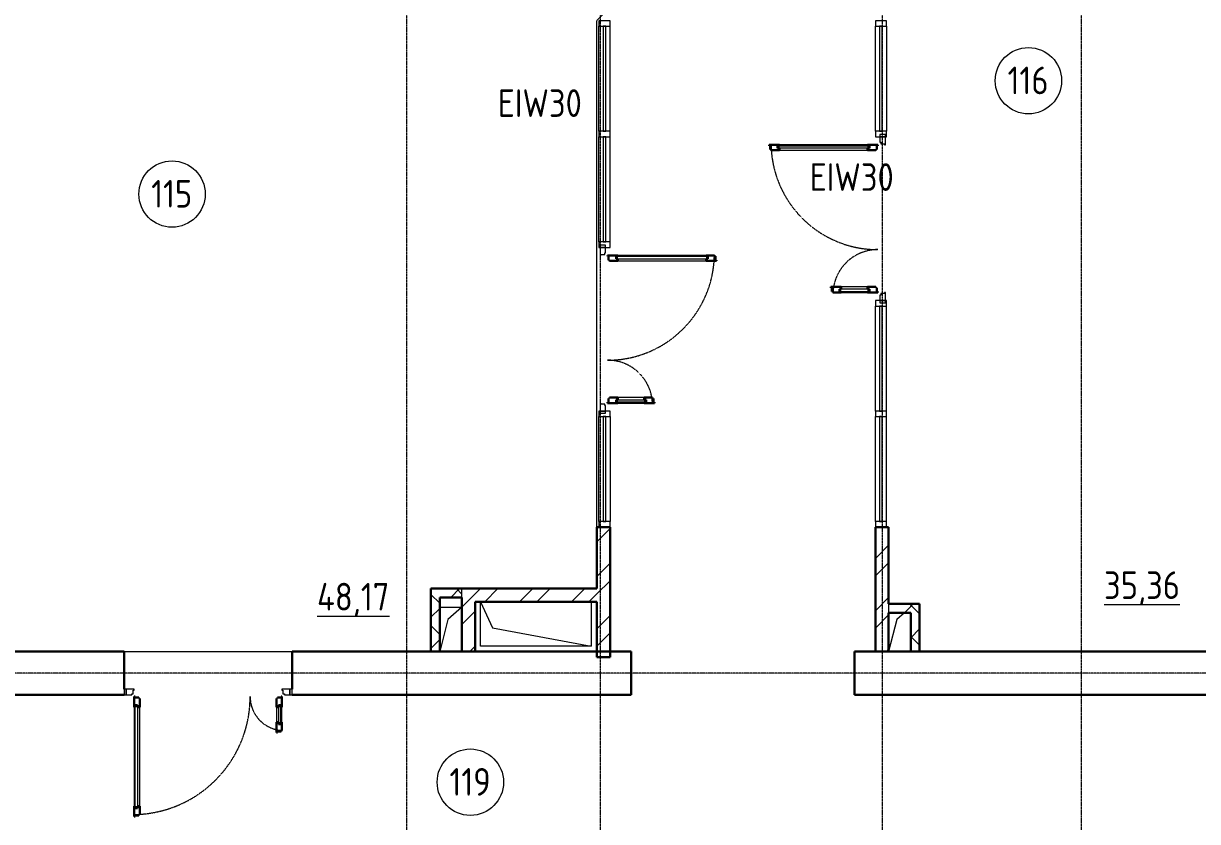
# Model space of a CAD drawing. Header units: millimetres. Extents: x -695119 to 412940, y -249585 to 622758.
# Drawn here: x -115231 to -104612, y 525418 to 532635 of the extents above; entities that cross this region are included whole.
import ezdxf

# ---------------------------------------------------------------- set-up
doc = ezdxf.new("R2010")
doc.units = ezdxf.units.MM
doc.linetypes.add('ADSK_Линия сетки', pattern=[25, 20, -2.5, 0, -2.5])
doc.linetypes.add('ADSK_Штриховая_ш2 п1_5', pattern=[4.5, 3, -1.5])
for name, color, linetype, lineweight in [('Двери', 8, 'Continuous', 9), ('Импосты витража', 8, 'Continuous', 9), ('Каркас_Импост', 8, 'Continuous', 9), ('Марки помещений', 8, 'Continuous', 20), ('Монтажный зазор', 8, 'Continuous', 9), ('Оси', 252, 'Continuous', 9), ('Остекление', 8, 'Continuous', 9), ('Открывание', 8, 'ADSK_Штриховая_ш2 п1_5', 9), ('Панели витража', 8, 'Continuous', 9), ('Панель', 252, 'Continuous', 30), ('Перекрытия', 7, 'Continuous', 18), ('Стены разрез', 7, 'Continuous', 30), ('Стены штриховка', 7, 'Continuous', 9), ('Текстовые примечания', 7, 'Continuous', 9)]:
    doc.layers.add(name, color=color, linetype=linetype, lineweight=lineweight)
doc.styles.add('GOST Common_2', font='', dxfattribs={"width": 0.9, "height": 250})
doc.styles.get('GOST Common_2').set_extended_font_data('GOST type B')
pattern_1 = [(45, (-109179.56, 538399.8), (-235.732, 235.732), []), (45, (-109022.4, 538399.8), (-235.732, 235.732), [])]
pattern_2 = [(45, (-109179.56, 538399.79), (-141.4214, 141.4214), []), (135, (-109179.56, 538399.79), (-141.4214, -141.4214), [])]

# ---------------------------------------------------------------- blocks, each defined once
blk = doc.blocks.new('Дверь_Alumark_двупольная_S50 - Ш_1_5_Внутр_1520х2350 Л-2610598-План 1 этажа смеж')
at = {"layer": 'Каркас_Импост'}
for p, q in [((-566, 195), (-615, 195)), ((-615, 195), (-615, 145)), ((-615, 145), (-543, 145)), ((-566, 187), (-566, 195)), ((-552, 187), (-566, 187)), ((-552, 153), (-552, 187)), ((-543, 153), (-552, 153)), ((-543, 145), (-543, 153)), ((802, 153), (793, 153)), ((793, 153), (793, 145)), ((793, 145), (865, 145)), ((816, 187), (802, 187)), ((802, 187), (802, 153)), ((816, 195), (816, 187)), ((865, 195), (816, 195)), ((865, 145), (865, 195))]:
    blk.add_line(p, q, dxfattribs=at)
at = {"layer": 'Монтажный зазор'}
for p, q in [((-635, 195), (-635, 145)), ((-615, 195), (-635, 195)), ((-635, 145), (-615, 145)), ((-615, 145), (-615, 195)), ((885, 195), (865, 195)), ((865, 195), (865, 145)), ((865, 145), (885, 145)), ((885, 145), (885, 195))]:
    blk.add_line(p, q, dxfattribs=at)
at = {"layer": 'Остекление'}
for p, q in [((763, 289), (763, 1221)), ((763, 1221), (784, 1221)), ((784, 1221), (784, 289)), ((-534, 461), (-534, 289)), ((-513, 461), (-534, 461)), ((-513, 289), (-513, 461)), ((-534, 289), (-513, 289)), ((784, 289), (763, 289))]:
    blk.add_line(p, q, dxfattribs=at)
at = {"layer": 'Открывание'}
for centre, radius, start, end in [((811, 213), 1066, 90.9675, 180), ((-561, 213), 306, 360, 86.6277)]:
    blk.add_arc(centre, radius, start, end, dxfattribs=at)
at = {"layer": 'Панель'}
for p, q in [((751, 1279), (743, 1279)), ((743, 1279), (743, 1203)), ((785, 1288), (751, 1288)), ((751, 1288), (751, 1279)), ((793, 1297), (785, 1297)), ((785, 1297), (785, 1288)), ((793, 1203), (793, 1297)), ((743, 1203), (763, 1203)), ((763, 1203), (763, 1221)), ((763, 1221), (784, 1221)), ((784, 1221), (784, 1203)), ((784, 1203), (793, 1203)), ((-493, 537), (-501, 537)), ((-501, 537), (-501, 528)), ((-493, 443), (-493, 537)), ((-535, 519), (-543, 519)), ((-543, 519), (-543, 443)), ((-534, 443), (-543, 443)), ((-501, 528), (-535, 528)), ((-535, 528), (-535, 519)), ((-534, 461), (-534, 443)), ((-513, 461), (-534, 461)), ((-513, 443), (-513, 461)), ((-493, 443), (-513, 443)), ((-543, 307), (-543, 213)), ((-534, 307), (-543, 307)), ((-543, 213), (-535, 213)), ((-535, 213), (-535, 222)), ((-535, 222), (-501, 222)), ((-534, 289), (-534, 307)), ((-513, 289), (-534, 289)), ((-513, 307), (-513, 289)), ((-493, 307), (-513, 307)), ((-501, 222), (-501, 231)), ((-501, 231), (-493, 231)), ((-493, 231), (-493, 307)), ((743, 307), (743, 231)), ((743, 307), (763, 307)), ((743, 231), (751, 231)), ((751, 231), (751, 222)), ((751, 222), (785, 222)), ((763, 307), (763, 289)), ((763, 289), (784, 289)), ((784, 307), (793, 307)), ((784, 289), (784, 307)), ((785, 222), (785, 213)), ((785, 213), (793, 213)), ((793, 213), (793, 307))]:
    blk.add_line(p, q, dxfattribs=at)
at = {"layer": 'Панель', "lineweight": 9}
for p, q in [((743, 1203), (743, 307)), ((793, 307), (793, 1203)), ((-543, 443), (-543, 307)), ((-493, 307), (-493, 443))]:
    blk.add_line(p, q, dxfattribs=at)
blk = doc.blocks.new('Системная панель - ADSK_Cтеклопакет_25 мм-3373604-План 1 этажа смеж')
at = {"layer": 'Панели витража', "lineweight": 18}
for p, q in [((500, 12.5), (-450, 12.5)), ((-450, 12.5), (-450, -12.5)), ((500, -12.5), (500, 12.5)), ((-450, -12.5), (500, -12.5))]:
    blk.add_line(p, q, dxfattribs=at)
blk = doc.blocks.new('Системная панель - ADSK_Cтеклопакет_25 мм-3372156-План 1 этажа смеж')
at = {"layer": 'Панели витража', "lineweight": 18}
for p, q in [((475, 12.5), (-475, 12.5)), ((-475, 12.5), (-475, -12.5)), ((475, -12.5), (475, 12.5)), ((-475, -12.5), (475, -12.5))]:
    blk.add_line(p, q, dxfattribs=at)
blk = doc.blocks.new('Дверь_Alumark_двупольная_S50 - Ш_1_5_Внутр_1520х2350  Пр витраж-3077677-План 1 этажа смеж')
at = {"layer": 'Каркас_Импост'}
for p, q in [((-566, 10), (-615, 10)), ((-615, 10), (-615, -40)), ((-566, 2), (-566, 10)), ((-552, 2), (-566, 2)), ((-552, -32), (-552, 2)), ((816, 2), (802, 2)), ((802, 2), (802, -32)), ((816, 10), (816, 2)), ((865, 10), (816, 10)), ((865, -40), (865, 10)), ((-615, -40), (-543, -40)), ((-543, -32), (-552, -32)), ((-543, -40), (-543, -32)), ((802, -32), (793, -32)), ((793, -32), (793, -40)), ((793, -40), (865, -40))]:
    blk.add_line(p, q, dxfattribs=at)
at = {"layer": 'Монтажный зазор'}
for p, q in [((-635, 10), (-635, -40)), ((-615, 10), (-635, 10)), ((-615, -40), (-615, 10)), ((885, 10), (865, 10)), ((865, 10), (865, -40)), ((885, -40), (885, 10)), ((-635, -40), (-615, -40)), ((865, -40), (885, -40))]:
    blk.add_line(p, q, dxfattribs=at)
at = {"layer": 'Остекление'}
for p, q in [((-534, 936), (-534, 104)), ((-513, 936), (-534, 936)), ((-513, 104), (-513, 936)), ((763, 104), (763, 376)), ((763, 376), (784, 376)), ((784, 376), (784, 104)), ((-534, 104), (-513, 104)), ((784, 104), (763, 104))]:
    blk.add_line(p, q, dxfattribs=at)
at = {"layer": 'Открывание'}
for centre, radius, start, end in [((-561, 28), 966, 360, 88.9323), ((811, 28), 406, 92.541, 180)]:
    blk.add_arc(centre, radius, start, end, dxfattribs=at)
at = {"layer": 'Панель'}
for p, q in [((-535, 994), (-543, 994)), ((-543, 994), (-543, 918)), ((-501, 1003), (-535, 1003)), ((-535, 1003), (-535, 994)), ((-493, 1012), (-501, 1012)), ((-501, 1012), (-501, 1003)), ((-493, 918), (-493, 1012)), ((-534, 918), (-543, 918)), ((-534, 936), (-534, 918)), ((-513, 936), (-534, 936)), ((-513, 918), (-513, 936)), ((-493, 918), (-513, 918)), ((751, 434), (743, 434)), ((743, 434), (743, 358)), ((785, 443), (751, 443)), ((751, 443), (751, 434)), ((793, 452), (785, 452)), ((785, 452), (785, 443)), ((793, 358), (793, 452)), ((743, 358), (763, 358)), ((763, 358), (763, 376)), ((763, 376), (784, 376)), ((784, 376), (784, 358)), ((784, 358), (793, 358)), ((-543, 122), (-543, 28)), ((-534, 122), (-543, 122)), ((-534, 104), (-534, 122)), ((-513, 122), (-513, 104)), ((-493, 122), (-513, 122)), ((-493, 46), (-493, 122)), ((743, 122), (743, 46)), ((743, 122), (763, 122)), ((763, 122), (763, 104)), ((784, 122), (793, 122)), ((784, 104), (784, 122)), ((793, 28), (793, 122)), ((-543, 28), (-535, 28)), ((-535, 28), (-535, 37)), ((-535, 37), (-501, 37)), ((-513, 104), (-534, 104)), ((-501, 37), (-501, 46)), ((-501, 46), (-493, 46)), ((743, 46), (751, 46)), ((751, 46), (751, 37)), ((751, 37), (785, 37)), ((763, 104), (784, 104)), ((785, 37), (785, 28)), ((785, 28), (793, 28))]:
    blk.add_line(p, q, dxfattribs=at)
at = {"layer": 'Панель', "lineweight": 9}
for p, q in [((-543, 918), (-543, 122)), ((-493, 122), (-493, 918)), ((743, 358), (743, 122)), ((793, 122), (793, 358))]:
    blk.add_line(p, q, dxfattribs=at)
blk = doc.blocks.new('Прямоугольный импост - 50х100 мм-3344464-План 1 этажа смеж')
at = {"layer": 'Импосты витража', "lineweight": 18}
for p, q in [((0, 50), (-50, 50)), ((-50, 50), (-50, -50)), ((0, -50), (0, 50)), ((-50, -50), (0, -50))]:
    blk.add_line(p, q, dxfattribs=at)
blk = doc.blocks.new('Дверь_Alumark_двупольная_S50 - Ш_1_5_Внутр_1520х2350  Л витраж-3079829-План 1 этажа смеж')
at = {"layer": 'Каркас_Импост'}
for p, q in [((-566, 10), (-615, 10)), ((-615, 10), (-615, -40)), ((-566, 2), (-566, 10)), ((-552, 2), (-566, 2)), ((-552, -32), (-552, 2)), ((816, 2), (802, 2)), ((802, 2), (802, -32)), ((816, 10), (816, 2)), ((865, 10), (816, 10)), ((865, -40), (865, 10)), ((-615, -40), (-543, -40)), ((-543, -32), (-552, -32)), ((-543, -40), (-543, -32)), ((802, -32), (793, -32)), ((793, -32), (793, -40)), ((793, -40), (865, -40))]:
    blk.add_line(p, q, dxfattribs=at)
at = {"layer": 'Монтажный зазор'}
for p, q in [((-635, 10), (-635, -40)), ((-615, 10), (-635, 10)), ((-615, -40), (-615, 10)), ((885, 10), (865, 10)), ((865, 10), (865, -40)), ((885, -40), (885, 10)), ((-635, -40), (-615, -40)), ((865, -40), (885, -40))]:
    blk.add_line(p, q, dxfattribs=at)
at = {"layer": 'Остекление'}
for p, q in [((763, 104), (763, 936)), ((763, 936), (784, 936)), ((784, 936), (784, 104)), ((-534, 376), (-534, 104)), ((-513, 376), (-534, 376)), ((-513, 104), (-513, 376)), ((-534, 104), (-513, 104)), ((784, 104), (763, 104))]:
    blk.add_line(p, q, dxfattribs=at)
at = {"layer": 'Открывание'}
for centre, radius, start, end in [((811, 28), 966, 91.0677, 180), ((-561, 28), 406, 360, 87.459)]:
    blk.add_arc(centre, radius, start, end, dxfattribs=at)
at = {"layer": 'Панель'}
for p, q in [((751, 994), (743, 994)), ((743, 994), (743, 918)), ((785, 1003), (751, 1003)), ((751, 1003), (751, 994)), ((793, 1012), (785, 1012)), ((785, 1012), (785, 1003)), ((793, 918), (793, 1012)), ((743, 918), (763, 918)), ((763, 918), (763, 936)), ((763, 936), (784, 936)), ((784, 936), (784, 918)), ((784, 918), (793, 918)), ((-535, 434), (-543, 434)), ((-543, 434), (-543, 358)), ((-501, 443), (-535, 443)), ((-535, 443), (-535, 434)), ((-493, 452), (-501, 452)), ((-501, 452), (-501, 443)), ((-493, 358), (-493, 452)), ((-534, 358), (-543, 358)), ((-534, 376), (-534, 358)), ((-513, 376), (-534, 376)), ((-513, 358), (-513, 376)), ((-493, 358), (-513, 358)), ((-543, 122), (-543, 28)), ((-534, 122), (-543, 122)), ((-534, 104), (-534, 122)), ((-513, 122), (-513, 104)), ((-493, 122), (-513, 122)), ((-493, 46), (-493, 122)), ((743, 122), (743, 46)), ((743, 122), (763, 122)), ((763, 122), (763, 104)), ((784, 122), (793, 122)), ((784, 104), (784, 122)), ((793, 28), (793, 122)), ((-543, 28), (-535, 28)), ((-535, 28), (-535, 37)), ((-535, 37), (-501, 37)), ((-513, 104), (-534, 104)), ((-501, 37), (-501, 46)), ((-501, 46), (-493, 46)), ((743, 46), (751, 46)), ((751, 46), (751, 37)), ((751, 37), (785, 37)), ((763, 104), (784, 104)), ((785, 37), (785, 28)), ((785, 28), (793, 28))]:
    blk.add_line(p, q, dxfattribs=at)
at = {"layer": 'Панель', "lineweight": 9}
for p, q in [((743, 918), (743, 122)), ((793, 122), (793, 918)), ((-543, 358), (-543, 122)), ((-493, 122), (-493, 358))]:
    blk.add_line(p, q, dxfattribs=at)
blk = doc.blocks.new('Прямоугольный импост - 50х100 мм-3485632-План 1 этажа смеж')
at = {"layer": 'Импосты витража', "lineweight": 18}
for p, q in [((0, 50), (-50, 50)), ((-50, 50), (-50, -50)), ((0, -50), (0, 50)), ((-50, -50), (0, -50))]:
    blk.add_line(p, q, dxfattribs=at)
blk = doc.blocks.new('Прямоугольный импост - 50х100 мм-3012141-План 1 этажа смеж')
at = {"layer": 'Импосты витража'}
for p, q in [((1654, -9270), (1654, -8320)), ((1754, -9270), (1754, -8320))]:
    blk.add_line(p, q, dxfattribs=at)
blk = doc.blocks.new('Прямоугольный импост - 50х100 мм-3012139-План 1 этажа смеж')
at = {"layer": 'Импосты витража'}
for p, q in [((1654, -10270), (1654, -9320)), ((1754, -10270), (1754, -9320))]:
    blk.add_line(p, q, dxfattribs=at)
blk = doc.blocks.new('Прямоугольный импост - 50х100 мм-3372379-План 1 этажа смеж')
at = {"layer": 'Импосты витража', "lineweight": 18}
for p, q in [((-50, 50), (0, 50)), ((-50, -50), (-50, 50)), ((0, 50), (0, -50)), ((0, -50), (-50, -50))]:
    blk.add_line(p, q, dxfattribs=at)
blk = doc.blocks.new('Прямоугольный импост - 50х100 мм-3155507-План 1 этажа смеж')
at = {"layer": 'Импосты витража'}
for p, q in [((1654, -6740), (1654, -5790)), ((1754, -5790), (1754, -6740))]:
    blk.add_line(p, q, dxfattribs=at)
blk = doc.blocks.new('Прямоугольный импост - 50х100 мм-3155346-План 1 этажа смеж')
at = {"layer": 'Импосты витража', "lineweight": 18}
for p, q in [((-25, 50), (25, 50)), ((-25, -50), (-25, 50)), ((25, 50), (25, 10)), ((25, -50), (-25, -50)), ((25, -40), (25, -50))]:
    blk.add_line(p, q, dxfattribs=at)
blk = doc.blocks.new('Прямоугольный импост - 50х100 мм-3155347-План 1 этажа смеж')
at = {"layer": 'Импосты витража', "lineweight": 18}
for p, q in [((-25, 50), (25, 50)), ((-25, 10), (-25, 50)), ((25, 50), (25, -50)), ((-25, -50), (-25, -40)), ((25, -50), (-25, -50))]:
    blk.add_line(p, q, dxfattribs=at)
blk = doc.blocks.new('Прямоугольный импост - 50х100 мм-V57-План 1 этажа смеж')
at = {"layer": 'Импосты витража', "lineweight": 18}
for p, q in [((-25, 50), (25, 50)), ((-25, -50), (-25, 50)), ((25, 50), (25, -50)), ((25, -50), (-25, -50))]:
    blk.add_line(p, q, dxfattribs=at)
blk = doc.blocks.new('Прямоугольный импост - 50х100 мм-3344560-План 1 этажа смеж')
at = {"layer": 'Импосты витража'}
for p, q in [((-846, -6740), (-846, -5790)), ((-746, -6740), (-746, -5790))]:
    blk.add_line(p, q, dxfattribs=at)
blk = doc.blocks.new('Прямоугольный импост - 50х100 мм-3373608-План 1 этажа смеж')
at = {"layer": 'Импосты витража', "lineweight": 18}
for p, q in [((-50, 50), (0, 50)), ((-50, -50), (-50, 50)), ((0, 50), (0, -50)), ((0, -50), (-50, -50))]:
    blk.add_line(p, q, dxfattribs=at)
blk = doc.blocks.new('Прямоугольный импост - 50х100 мм-V58-План 1 этажа смеж')
at = {"layer": 'Импосты витража', "lineweight": 18}
for p, q in [((-25, 50), (25, 50)), ((-25, -50), (-25, 50)), ((25, 50), (25, 40)), ((25, -50), (-25, -50)), ((25, -10), (25, -50))]:
    blk.add_line(p, q, dxfattribs=at)
blk = doc.blocks.new('Прямоугольный импост - 50х100 мм-V59-План 1 этажа смеж')
at = {"layer": 'Импосты витража', "lineweight": 18}
for p, q in [((-25, 50), (25, 50)), ((-25, 40), (-25, 50)), ((25, 50), (25, -50)), ((-25, -50), (-25, -10)), ((25, -50), (-25, -50))]:
    blk.add_line(p, q, dxfattribs=at)
blk = doc.blocks.new('ADSK_Марка_Помещение_ОдноЗначение_Номер - Номер-462100-План 1 этажа смеж')
at = {"layer": 'Марки помещений'}
blk.add_circle((0, 0), 3, dxfattribs=at)

msp = doc.modelspace()

# ---------------------------------------------------------------- hatches: boundary and pattern name
at = {"layer": 'Стены разрез', "lineweight": 9}
h = msp.add_hatch(dxfattribs=at)
h.set_pattern_fill('FP_1', color=256, style=0, pattern_type=2)
h.set_pattern_definition(pattern_1)
h.paths.add_polyline_path([(-109925.535, 526905.058), (-109925.535, 528080.058), (-110045.535, 528080.058), (-110045.535, 526905.058)])
h.paths.add_polyline_path([(-109925.535, 532660.058), (-109925.535, 532960.058), (-110045.535, 532960.058), (-110045.535, 532660.058)])
h = msp.add_hatch(dxfattribs=at)
h.set_pattern_fill('FP_1', color=256, style=0, pattern_type=2)
h.set_pattern_definition(pattern_1)
h.paths.add_polyline_path([(-107405.535, 526955.058), (-107405.535, 528080.058), (-107525.535, 528080.058), (-107525.535, 526955.058)])
h.paths.add_polyline_path([(-107405.535, 532660.058), (-107405.535, 532960.058), (-107525.535, 532960.058), (-107525.535, 532660.058)])
h = msp.add_hatch(dxfattribs=at)
h.set_pattern_fill('FP_2', color=256, style=0, pattern_type=2)
h.set_pattern_definition(pattern_2)
h.paths.add_polyline_path([(-111545.535, 526955.058), (-111465.535, 526955.058), (-111465.535, 527525.058), (-111545.535, 527525.058), (-111545.535, 527186.87)])
h = msp.add_hatch(dxfattribs=at)
h.set_pattern_fill('FP_2', color=256, style=0, pattern_type=2)
h.set_pattern_definition(pattern_2)
h.paths.add_polyline_path([(-111465.535, 527445.058), (-111265.535, 527445.058), (-111265.535, 527525.058), (-111465.535, 527525.058)])
h = msp.add_hatch(dxfattribs=at)
h.set_pattern_fill('FP_1', color=256, style=0, pattern_type=2)
h.set_pattern_definition(pattern_1)
h.paths.add_polyline_path([(-111145.535, 526955.058), (-111145.535, 527525.058), (-111265.535, 527525.058), (-111265.535, 526955.058)])
h = msp.add_hatch(dxfattribs=at)
h.set_pattern_fill('FP_1', color=256, style=0, pattern_type=2)
h.set_pattern_definition(pattern_1)
h.paths.add_polyline_path([(-110820.265, 527405.058), (-110285.913, 527405.058), (-110285.913, 527525.058), (-111145.535, 527525.058), (-111145.535, 527405.058)])
h = msp.add_hatch(dxfattribs=at)
h.set_pattern_fill('FP_1', color=256, style=0, pattern_type=2)
h.set_pattern_definition(pattern_1)
h.paths.add_polyline_path([(-110285.913, 527405.058), (-110045.535, 527405.058), (-110045.535, 527525.058), (-110285.913, 527525.058)])
h = msp.add_hatch(dxfattribs=at)
h.set_pattern_fill('FP_2', color=256, style=0, pattern_type=2)
h.set_pattern_definition(pattern_2)
h.paths.add_polyline_path([(-107405.535, 527305.058), (-107205.535, 527305.058), (-107205.535, 527385.058), (-107405.535, 527385.058)])
h = msp.add_hatch(dxfattribs=at)
h.set_pattern_fill('FP_2', color=256, style=0, pattern_type=2)
h.set_pattern_definition(pattern_2)
h.paths.add_polyline_path([(-107205.535, 526955.058), (-107125.535, 526955.058), (-107125.535, 527385.058), (-107205.535, 527385.058), (-107205.535, 527186.87)])

# ---------------------------------------------------------------- linework, layer by layer
at = {"lineweight": 18}
for p, q in [((-111465.535, 527355.058), (-111265.535, 527355.058)), ((-111265.535, 527355.058), (-111392.177, 527245.524)), ((-111096.474, 527005.058), (-111096.474, 527405.058)), ((-111096.474, 527405.058), (-110989.856, 527170.499)), ((-110096.474, 527405.058), (-110096.474, 527005.058)), ((-111392.177, 527245.524), (-111465.535, 526955.058)), ((-107332.177, 527245.524), (-107405.535, 526955.058)), ((-107263.345, 527305.058), (-107332.177, 527245.524)), ((-110989.856, 527170.499), (-110096.474, 527005.058)), ((-110096.474, 527005.058), (-111096.474, 527005.058))]:
    msp.add_line(p, q, dxfattribs=at)
at = {"layer": 'Оси', "linetype": 'ADSK_Линия сетки'}
for p, q in [((-111765.535, 572133.794), (-111765.535, 505864.372)), ((-110015.535, 572133.794), (-110015.535, 505864.372)), ((-107465.535, 572133.794), (-107465.535, 505864.372)), ((-105665.535, 572133.794), (-105665.535, 505864.372)), ((-72648.241, 526760.058), (-149587.813, 526760.058))]:
    msp.add_line(p, q, dxfattribs=at)
at = {"layer": 'Перекрытия', "color": 49, "true_color": 0x464646}
for p, q in [((-110045.535, 528080.058), (-110045.535, 532660.058)), ((-111465.535, 527355.058), (-111265.535, 527355.058)), ((-114320.535, 526955.058), (-112800.535, 526955.058))]:
    msp.add_line(p, q, dxfattribs=at)
at = {"layer": 'Стены разрез'}
for p, q in [((-110045.535, 528080.058), (-110045.535, 527525.058)), ((-109925.535, 528080.058), (-110045.535, 528080.058)), ((-109925.535, 526905.058), (-109925.535, 528080.058)), ((-107405.535, 528080.058), (-107525.535, 528080.058)), ((-107525.535, 528080.058), (-107525.535, 526955.058)), ((-107405.535, 527385.058), (-107405.535, 528080.058)), ((-110045.535, 527525.058), (-111545.535, 527525.058)), ((-111545.535, 527525.058), (-111545.535, 526955.058)), ((-111465.535, 527445.058), (-111265.535, 527445.058)), ((-111465.535, 526955.058), (-111465.535, 527445.058)), ((-111265.535, 527445.058), (-111265.535, 526955.058)), ((-111145.535, 526955.058), (-111145.535, 527405.058)), ((-111145.535, 527405.058), (-110045.535, 527405.058)), ((-110045.535, 527405.058), (-110045.535, 526905.058)), ((-107125.535, 527385.058), (-107405.535, 527385.058)), ((-107125.535, 526955.058), (-107125.535, 527385.058)), ((-107405.535, 526955.058), (-107405.535, 527305.058)), ((-107405.535, 527305.058), (-107205.535, 527305.058)), ((-107205.535, 527305.058), (-107205.535, 526955.058)), ((-114320.535, 526955.058), (-118320.535, 526955.058)), ((-114320.535, 526615.058), (-114320.535, 526955.058)), ((-109735.535, 526955.058), (-112800.535, 526955.058)), ((-112800.535, 526955.058), (-112800.535, 526615.058)), ((-110045.535, 526905.058), (-109925.535, 526905.058)), ((-109735.535, 526565.058), (-109735.535, 526955.058)), ((-103940.662, 526955.058), (-107715.535, 526955.058)), ((-107715.535, 526955.058), (-107715.535, 526565.058)), ((-118795.535, 526565.058), (-114320.535, 526565.058)), ((-112800.535, 526565.058), (-109735.535, 526565.058)), ((-107715.535, 526565.058), (-103940.662, 526565.058))]:
    msp.add_line(p, q, dxfattribs=at)
at = {"layer": 'Стены штриховка'}
for p, q in [((-111265.535, 527445.058), (-111265.535, 527525.058)), ((-107405.535, 527385.058), (-107405.535, 527305.058))]:
    msp.add_line(p, q, dxfattribs=at)

# ---------------------------------------------------------------- block references
at = {"layer": 'Двери'}
for name, p, rotation in [('Дверь_Alumark_двупольная_S50 - Ш_1_5_Внутр_1520х2350  Л витраж-3079829-План 1 этажа смеж', (-107475.535, 530745.058), 89.99999999999972), ('Дверь_Alumark_двупольная_S50 - Ш_1_5_Внутр_1520х2350  Пр витраж-3077677-План 1 этажа смеж', (-109975.535, 529995.058), 269.9999999999997), ('Дверь_Alumark_двупольная_S50 - Ш_1_5_Внутр_1520х2350 Л-2610598-План 1 этажа смеж', (-113435.535, 526760.058), 180)]:
    msp.add_blockref(name, p, dxfattribs=dict(at, rotation=rotation))
at = {"layer": 'Импосты витража', "rotation": 89.99999999999972}
for name, p in [('Прямоугольный импост - 50х100 мм-3344464-План 1 этажа смеж', (-109975.535, 532660.058)), ('Прямоугольный импост - 50х100 мм-3485632-План 1 этажа смеж', (-107475.535, 532660.058))]:
    msp.add_blockref(name, p, dxfattribs=at)
at = {"layer": 'Импосты витража'}
for name, p in [('Прямоугольный импост - 50х100 мм-3344560-План 1 этажа смеж', (-109179.558, 538399.789)), ('Прямоугольный импост - 50х100 мм-3155507-План 1 этажа смеж', (-109179.558, 538399.789)), ('Прямоугольный импост - 50х100 мм-3012139-План 1 этажа смеж', (-111679.558, 540929.789)), ('Прямоугольный импост - 50х100 мм-3012141-План 1 этажа смеж', (-109179.558, 538399.789)), ('Прямоугольный импост - 50х100 мм-3155507-План 1 этажа смеж', (-111679.558, 534869.789)), ('Прямоугольный импост - 50х100 мм-3012139-План 1 этажа смеж', (-109179.558, 538399.789))]:
    msp.add_blockref(name, p, dxfattribs=at)
at = {"layer": 'Импосты витража', "extrusion": (0, 0, -1), "rotation": 270.0000000000003}
for name, p in [('Прямоугольный импост - 50х100 мм-V57-План 1 этажа смеж', (109975.535, 531635.058)), ('Прямоугольный импост - 50х100 мм-3155346-План 1 этажа смеж', (107475.535, 531635.058)), ('Прямоугольный импост - 50х100 мм-V58-План 1 этажа смеж', (109975.535, 530635.058)), ('Прямоугольный импост - 50х100 мм-3155347-План 1 этажа смеж', (107475.535, 530105.058)), ('Прямоугольный импост - 50х100 мм-V59-План 1 этажа смеж', (109975.535, 529105.058)), ('Прямоугольный импост - 50х100 мм-V57-План 1 этажа смеж', (107475.535, 529105.058)), ('Прямоугольный импост - 50х100 мм-3373608-План 1 этажа смеж', (109975.535, 528080.058)), ('Прямоугольный импост - 50х100 мм-3372379-План 1 этажа смеж', (107475.535, 528080.058))]:
    msp.add_blockref(name, p, dxfattribs=at)
at = {"layer": 'Марки помещений', "xscale": 99.99999999999993, "yscale": 99.99999999999993, "zscale": 99.99999999999993}
for p in [(-106141.236, 532117.575), (-113886.9, 531092.244), (-111188.954, 525773.714)]:
    msp.add_blockref('ADSK_Марка_Помещение_ОдноЗначение_Номер - Номер-462100-План 1 этажа смеж', p, dxfattribs=at)
at = {"layer": 'Панели витража', "rotation": 269.9999999999997}
for name, p in [('Системная панель - ADSK_Cтеклопакет_25 мм-3373604-План 1 этажа смеж', (-109975.535, 532160.058)), ('Системная панель - ADSK_Cтеклопакет_25 мм-3372156-План 1 этажа смеж', (-107475.535, 532135.058)), ('Системная панель - ADSK_Cтеклопакет_25 мм-3372156-План 1 этажа смеж', (-109975.535, 531135.058)), ('Системная панель - ADSK_Cтеклопакет_25 мм-3372156-План 1 этажа смеж', (-107475.535, 529605.058)), ('Системная панель - ADSK_Cтеклопакет_25 мм-3372156-План 1 этажа смеж', (-109975.535, 528605.058)), ('Системная панель - ADSK_Cтеклопакет_25 мм-3372156-План 1 этажа смеж', (-107475.535, 528605.058))]:
    msp.add_blockref(name, p, dxfattribs=at)

# ---------------------------------------------------------------- texts
at = {"layer": 'Марки помещений', "lineweight": 9, "char_height": 250, "attachment_point": 1, "style": 'GOST Common_2'}
for s, insert, width in [('116', (-106329.793, 532245.3), 468.98719), ('115', (-114075.458, 531219.969), 468.98719), ('\\L35,36', (-105457.576, 527680.374), 873.03769), ('\\L48,17', (-112575.681, 527576.067), 836.96175), ('119', (-111377.511, 525901.439), 468.98719)]:
    msp.add_mtext(s, dxfattribs=dict(at, insert=insert, width=width))
at = {"layer": 'Текстовые примечания', "color": 1, "true_color": 0xff0000, "char_height": 250, "width": 966.83513, "attachment_point": 1, "style": 'GOST Common_2'}
for insert in [(-110940.842, 532039.807), (-108119.933, 531370.905)]:
    msp.add_mtext('EIW30', dxfattribs=dict(at, insert=insert))

doc.saveas('drawing.dxf')
